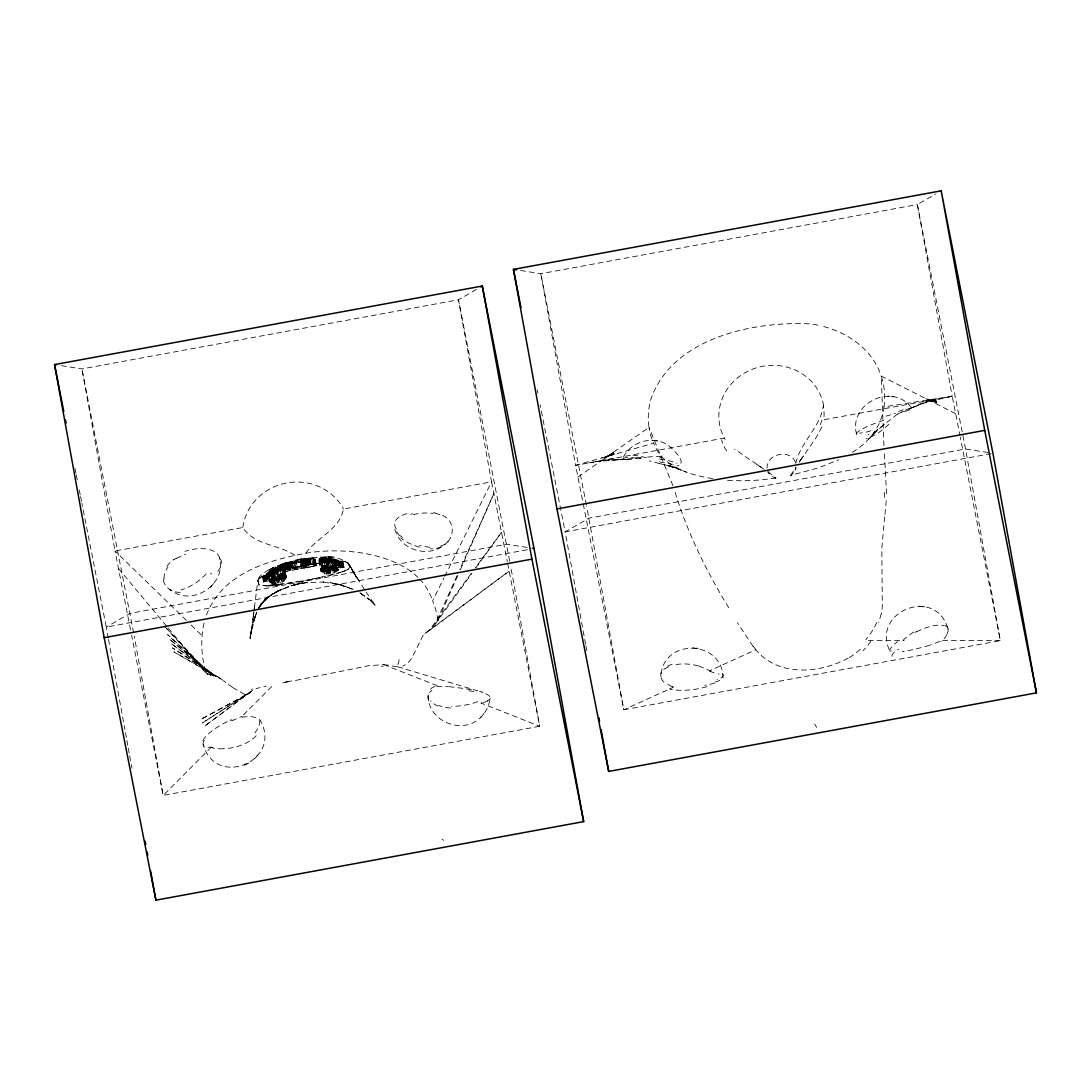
<?xml version="1.0" encoding="UTF-8"?>
<svg xmlns="http://www.w3.org/2000/svg" width="1091" height="1091" viewBox="0 0 1091 1091"><rect width="100%" height="100%" fill="white"/><g stroke="black" fill="none" stroke-linecap="round" stroke-linejoin="round"><path stroke-width="0.75" stroke-dasharray="5 3.75" d="M886.533 493.855L884.337 450.978M285.487 579.566C257.626 580.712 274.687 588.131 285.487 579.566L282.746 564.456L299.984 559.806M886.26 500.66L884.951 514.529M283.646 569.557L282.76 573.811M253.808 612.419L252.812 620.384L253.794 612.774M884.665 516.848L881.814 548.255L882.319 606.378A149.658 106.222 -3.7 0 1 881.446 613.797M254.408 607.632L257.926 580.017L260.081 577.766A78.457 7.01 -10.4 0 1 268.768 574.071L286.688 569.093M253.985 611.246L254.776 605.164L253.958 611.137M251.612 628.334L250.194 638.849L253.753 612.624M252.253 624.229L249.975 638.726L252.689 624.311L250.753 633.544M249.921 637.758L255.662 614.656L250.835 632.262M881.242 613.783L878.746 622.511M204.058 623.043L203.199 627.189A90.117 89.748 -13.5 0 0 202.08 635.685A102.622 102.213 -13.5 0 0 206.281 673.611L218.35 677.034L225.837 682.516M795.803 463.348C800.371 442.155 820.173 427.536 823.378 405.879A53.336 49.886 -11.1 0 1 823.746 419.79L952.198 396.21L959.916 435.391M257.926 580.017L259.003 584.776L265.945 585.731M660.969 673.802C666.042 637.199 723.074 641.085 723.033 678.207M253.003 623.179L256.876 612.174M256.371 613.074L253.33 621.393L256.603 612.665M206.39 615.024C222.469 573.075 269.027 559.588 309.626 552.619A178.392 177.669 -13.5 0 1 366.262 553.696M795.012 470.207L795.994 467.521A15.11 12.192 -10.8 0 1 790.702 475.403L818.577 467.821L838.693 459.829M821.891 426.949L816.082 437.709L803.017 456.543M457.784 575.557L438.023 620.424L431.436 628.525L423.022 635.48L411.743 658.241L407.775 663.137L402.879 666.192M460.375 569.679L493.882 493.555L459.747 569.597M456.965 575.803L435.377 623.902L471.898 573.348M438.009 620.438A91.876 91.508 -13.5 0 0 432.663 600.759L443.969 577.903M444.733 576.375L491.564 481.84L458.479 299.766L476.344 289.47M258.69 608.232L260.108 605.396M629.684 459.611C627.83 459.27 623.425 460.443 622.838 458.288C630.203 441.569 652.95 434.886 668.115 445.251C671.415 447.733 687.521 462.161 678.493 465.311M171.614 590.558L169.691 589.249C190.939 607.714 226.969 585.185 219.468 557.896A31.066 16.638 -18.8 0 0 184.952 551.364M257.94 609.76L261.554 603.555L259.413 607.278M212.895 747.485A31.148 13.269 -12.1 0 1 211.313 747.117A30.671 8.946 -27.8 0 1 205.831 746.953A30.725 8.892 -27.5 0 1 203.171 744.539C215.882 789.298 283.333 760.536 260.122 720.224A31.216 16.092 -28.8 0 0 259.685 719.433L259.153 718.71M484.745 712.668L488.113 706.859L490.459 698.158A31.148 8.019 2.3 0 0 482.427 692.54M790.675 475.376L795.38 467.794M338.592 569.897C299.261 572.325 348.67 581.394 336.914 560.31M305.862 553.178C316.772 537.277 340.16 529.34 343.351 509.047L491.564 481.84L507.301 561.715M259.303 607.182L267.568 596.913L258.444 608.478L265.058 599.109L260.013 606.05M258.444 608.478L265.822 598.877L260.504 604.387L268.959 596.231L262.304 602.6L272.955 593.531L265.304 599.45L271.086 594.936L282.828 588.649L273.241 593.613L277.728 590.913L266.654 598.004L280.564 589.795L275.928 591.908L288.419 586.603L278.246 590.886L294.365 584.858L289.647 586.222L302.848 582.921L292.02 585.581L300.53 583.48L295.784 584.381L309.135 582.158L298.17 583.971M799.103 462.175L800.276 460.457M339.11 566.979L321.94 570.17L339.056 567.02L337.951 560.624M799.389 461.766L802.703 456.979M800.576 460.02L804.244 454.797M475.853 567.879L501.519 532.34L475.321 567.906M471.298 573.375L428.981 630.816L509.17 571.125L424.876 633.53M210.386 587.34L214.654 582.321M254.653 758.763L258.908 753.745M428.163 694.79C427.045 721.451 463.375 736.002 481.172 716.855M480.872 717.223L485.14 712.205M440.573 546.032C454.661 542.595 456.624 521.512 443.082 515.757A26.266 19.379 -6.9 0 0 441.473 515.007M306.503 565.193L273.786 572.407L262.413 576.403L257.871 579.348L258.662 584.899L266.354 585.772M868.6 439.141L878.228 428.981L871.341 436.018L882.783 425.585M448.074 541.272C433.072 559.397 400.397 551.991 394.806 528.985L399.238 535.326M622.838 458.288L628.361 457.211L637.88 458.193M211.395 747.062L163.186 795.407L131.616 635.221M243.498 714.864L273.418 684.862M316.472 565.574L282.624 571.957L316.499 565.52M258.567 578.612C258.322 576.28 268.686 569.216 273.473 567.484L275.764 580.712M860.253 649.35L856.244 652.773A59.364 44.063 -3.5 0 1 848.171 658.2M344.088 567.156L329.782 569.12L320.89 571.493L343.883 567.265L343.188 562.561M886.656 422.49L898.67 413.175M873.877 432.677L884.61 424.14M271.768 570.961L264.281 575.939L265.195 581.189L263.313 581.912L286.647 577.78L265.195 581.189M252.321 690.371L204.194 726.483L253.63 689.607M577.957 477.081L649.009 427.358L648.6 424.058A101.545 81.866 -10.8 0 1 650.4 400.656C670.856 338.169 753.117 320.727 811.049 323.959A97.058 78.252 -10.8 0 1 820.923 325.827M290.506 569.066L288.57 569.652L309.148 565.793L290.888 568.984M606.378 457.184L613.483 452.356L604.55 458.275L613.537 452.642L604.523 458.125L613.606 452.915L604.509 457.961L613.865 453.447L604.591 457.62L614.369 454.061L601.646 457.975M852.316 452.383C866.513 443.696 878.487 430.331 882.524 413.898A90.117 72.647 -10.8 0 0 883.942 406.929L952.198 396.21L917.367 204.549L935.587 194.062M283.919 581.653L281.423 566.952L282.296 566.638M347.92 569.625C356.675 560.91 335.251 559.397 330.15 561.756A53.186 4.759 -10.4 0 0 320.209 562.942L309.258 564.565L314.644 563.924A45.999 4.119 -10.4 0 0 309.708 564.674L305.903 565.302M336.86 564.102L334.869 565.261M273.159 567.634L270.254 569.529L272.245 581.476M264.036 576.784L278.41 569.407M264.963 576.198L265.74 581.803M914.967 632.453L916.399 631.58M248.175 693.958L250.93 691.544L202.394 722.924L249.58 692.867L200.812 719.405L248.175 693.958L244.807 694.449M665.769 668.265L668.674 666.778M265.768 575.707L266.709 581.68M266.75 575.134L267.922 581.503M176.551 558.333L185.811 554.173M269.286 572.611L271.945 570.879M272.818 572.625L269.395 574.766L270.636 581.926M275.532 568.67L268.7 572.257L270.473 582.853M848.102 658.132C819.314 673.883 777.228 677.047 754.986 648.722M230.583 720.428L232.056 719.678M283.701 566.884L282.474 567.525M281.001 565.643L282.61 577.575L285.051 576.989L267.854 580.044L282.61 577.575M272.041 569.979L275.737 568.166M272.286 571.016L273.459 570.416M272.027 570.838L275.218 569.557M269.122 569.679L272.832 567.797L274.305 575.803L270.254 578.666L284.055 575.993L282.105 573.184L274.305 575.803M271.291 572.707L272.695 581.367M244.261 765.296L249.948 762.459M282.092 567.715L278.041 569.57M273.105 570.293L273.991 569.87M272.545 572.093L274.359 580.985M274.236 569.747L275.382 569.488M274.618 569.57L281.751 566.12M282.351 566.161L281.464 566.57M276.637 567.756L278.096 567.075M274.741 569.516L275.573 569.12M277.4 567.388L275.928 568.084L278.096 578.625M276.337 567.893L279.705 566.297L282.474 582.171M277.223 567.47L279.923 582.649M275.859 569.257L281.423 566.952M276.159 568.861L280.387 567.034M698.867 666.028L709.941 670.61L755.858 649.731M276.759 570.129L279.023 582.771M908.776 409.193L928.1 400.629L910.521 408.32L934.128 399.524L925.7 402.443L952.198 396.21M277.85 569.638L278.641 569.297M282.964 564.183L276.459 566.965L294.911 560.188L320.822 556.915M281.846 569.243L273.486 572.284L275.409 583.058M334.378 565.479C340.597 566.529 318.927 573.416 322.09 565.152M276.473 580.576L274.046 567.211L277.291 565.956L280.414 582.567M282.978 564.361L289.279 561.688L281.11 564.374M330.178 573.375L329.032 567.143L333.955 565.67L324.177 565.411L322.772 565.765L322.581 567.756L322.036 564.865M343.733 571.22C361.476 565.547 333.096 554.242 327.218 556.942L329.414 570.879M345.792 570.607L342.056 571.793M333.423 565.861L334.623 572.025M255.976 688.653L259.985 687.589M335.742 566.774L334.542 559.383M301.73 558.797L285.528 563.038M281.219 564.333L287.792 562.179M342.669 571.725L338.06 573.02A46.204 4.132 -10.4 0 1 327.914 575.653M279.801 576.225L276.159 576.921L277.264 582.935M436.877 686.334L448.265 686.703M284.274 566.188L286.51 577.875L284.124 564.606L288.419 563.351M885.96 416.162L895.493 413.407M286.415 563.924L287.138 570.607M340.774 572.325L338.674 572.939A46.34 4.146 -10.4 0 1 328.514 575.584L325.023 576.334M331.309 566.57L332.482 572.72M285.283 564.265L286.51 570.743M712.655 478.594C695.035 475.84 676.57 470.93 663.369 458.234A57.946 46.722 -10.8 0 1 655.473 447.433L653.645 443.219L575.639 465.352L623.82 709.777L1000.365 640.635L965.535 448.987L917.367 204.549L540.809 273.705L518.266 270.145M295.197 568.602L294.065 562.41L290.165 563.447L291.133 569.352M283.742 564.715L283.019 564.906L285.419 577.603M291.297 563.133L292.402 569.12M289.551 570.116L288.31 563.379L292.688 562.233M292.32 562.861L293.506 568.916M292.893 562.192L313.69 558.633M285.269 569.434L294.406 567.429M329.768 566.993L331.078 573.143M322.009 577.016L325.609 576.266M290.015 564.211L291.911 563.815M300.993 566.952L300.12 562.165L306.953 560.788M296.384 562.901L299.166 562.342M318.913 577.685L322.609 576.948M296.752 561.797L293.002 562.165L294.393 569.161M296.997 561.742L305.685 560.338M292.047 563.788L296.07 562.956M315.749 578.353L319.499 577.63M282.828 682.83L287.328 681.902M301.157 561.96L302.071 566.761M312.503 579.007L316.322 578.298M300.12 562.165L299.029 562.356M313.076 578.939L306.285 580.18M292.702 563.652L293.629 568.37M298.198 566.679L295.661 567.17A28.557 2.55 -10.4 0 0 291.202 568.084M299.479 566.434L296.602 566.965A28.611 2.564 -10.4 0 0 291.229 568.043M309.926 579.553L303.148 580.753M823.691 405.825A52.873 49.463 -11.1 0 0 755.531 368.09A52.873 49.463 -11.1 0 0 724.329 438.064L575.639 465.352L540.809 273.705L586.358 504.833M299.125 566.488L300.761 566.202M991.242 453.611L565.165 531.862L540.127 404.802M527.348 549.741L106.277 627.08L81.893 503.36M588.785 462.939L605.9 459.856L595.7 461.67L623.534 459.188L602.614 460.402L626.329 459.584M300.393 566.256L302.043 565.97M676.052 664.61L676.911 664.46A30.984 17.429 11.8 0 1 698.826 666.096M301.675 566.024L303.339 565.738M302.971 565.793L304.621 565.52M300.025 581.298L303.571 580.726M305.562 565.343L320.018 562.983A53.104 4.746 -10.4 0 1 329.782 561.824C334.091 560.16 361.107 562.561 337.637 561.197M300.38 581.271L290.792 582.771A51.536 4.609 -10.4 0 1 282.133 583.999L268.1 585.444L282.214 584.012A51.577 4.609 -10.4 0 0 294.079 582.308L297.216 581.803M296.207 680.293L369.14 665.646L384.387 664.637M302.48 560.242L303.475 567.484M329.032 567.143L327.123 567.347M481.949 702.836L480.886 702.999L539.731 726.265L510.779 566.952M310.771 564.497L314.644 563.924M322.459 561.701L324.382 561.497M314.344 566.243L312.885 558.251L300.12 559.778L301.771 568.806M299.37 559.233L317.031 557.215M929.437 399.783L927.036 400.124L935.56 399.551L927.391 400.015L935.942 400.206L927.527 399.974L936.255 400.874L927.745 399.879L936.528 401.543L927.882 399.783L936.883 402.893L925.864 398.651M306.489 559.628L307.785 566.72M319.445 563.051L342.479 561.033M322.077 562.724L336.26 561.279M275.055 585.062L280.482 584.421L277.441 584.749M306.816 582.485L304.457 582.73L323.85 581.967L321.627 581.83L341.783 585.008L329.946 582.567L339.942 584.585L351.984 588.84M274.864 583.085L273.746 577.03L276.118 576.934M324.845 557.01L327.041 556.942M324.968 561.456L331.337 561.633M273.746 577.03L272.259 577.003M180.288 592.399L180.07 592.399A30.903 21.438 -42.1 0 1 163.295 580.317M275.437 576.975L276.609 582.989M326.359 556.942L327.927 565.179M911.271 407.584C892.411 382.014 848.184 403.52 856.585 434.177A30.616 8.292 -23.9 0 0 857.021 434.927M947.793 627.98C934.278 585.062 868.859 613.156 890.706 652.568M868.327 640.567L904.166 640.581M942.624 640.594L1000.365 640.635L960.244 437.055M308.998 565.765L308.085 560.338M609.651 459.106L627.884 459.638M322.813 559.151L326.673 559.56M327.627 556.956L335.319 557.678M324.709 559.219C325.568 559.206 319.308 560.801 320.618 557.092L321.095 559.683M325.513 559.492L333.832 560.269M325.241 559.247L325.923 559.519M331.896 561.074L319.881 560.201M327.968 556.969L329.046 557.051L331.855 572.911M429.881 547.355L419.53 545.527M325.773 559.274L328.8 573.689M327.45 560.76L329.741 573.471M326.4 559.315L329.25 559.519M321.64 559.097L320.672 559.028M329.373 559.165L319.022 558.551L338.115 560.201L330.859 559.315L333.519 559.997M325.159 558.483L326.591 558.606M326.332 558.578L329.291 573.58M327.491 558.674L323.55 558.347L326.495 574.071M327.123 558.647L331.5 559.097L333.614 570.102M329.387 559.533L330.505 559.642M332.387 561.115L338.415 561.838M397.247 666.778L385.887 664.828M329.427 559.165L331.064 559.697L332.632 568.288M323.495 558.347L325.841 574.111M330.028 559.219L332.632 559.874M330.368 559.26L331.528 559.738M329.087 557.051L333.028 558.047L335.523 571.698M887.924 396.21L889.711 396.415M891.074 396.565L893.72 396.879M651.982 440.3L653.782 440.505M655.132 440.669L657.778 440.969M918.827 606.173L920.613 606.378M921.977 606.528L924.623 606.841M692.608 647.713L694.394 647.918M695.758 648.081L698.404 648.381M321.64 558.142L325.309 574.098M332.087 561.715L336.151 562.533M332.714 559.888L334.023 560.065M333.601 559.997L334.296 560.324M271.782 576.962L268.631 576.089M332.673 559.547L335.66 560.051L337.651 570.688M334.501 560.133L336.151 560.392M334.569 560.147L341.142 561.824L342.097 567.061M338.646 561.879L341.019 562.301M988.078 452.547L965.535 448.987L588.99 518.13L565.165 531.862L585.567 644.099M61.396 365.676L81.934 368.922L458.479 299.766L510.193 563.706M527.185 547.437L506.647 544.191L130.102 613.347L106.277 627.08L108.254 637.935M471.394 689.717L470.466 689.567A30.984 2.537 7.7 0 0 447.774 686.539M340.024 562.11L340.938 568.043M366.235 553.805C385.273 557.406 404.638 564.17 418.658 578.094M341.674 562.438L340.733 562.247L341.878 567.825M244.657 694.422L232.697 687.535M659.81 463.607L677.416 468.216L664.828 464.698L681.698 470.248L669.397 465.421L686.144 472.062M659.523 463.552L649.322 460.893M479.535 691.435L481.486 691.967M767.778 471.871C782.793 481.84 772.66 478.444 768.2 471.994M397.71 666.806L482.945 692.43M710.023 670.638L711.155 670.992M383.691 664.569L437.968 686.034M351.861 588.84L338.005 584.026L353.32 589.454M672.411 686.607L673.624 687.139L623.82 709.777L586.685 506.497M718.178 673.802L719.051 674.252M955.634 413.694L881.214 376.095A99.254 80.025 -10.8 0 0 876.578 365.28A95.408 76.915 -10.8 0 0 866.036 350.838A98.804 79.657 -10.8 0 0 820.923 325.854M321.94 570.17L319.908 558.865L322.8 572.789M360.112 592.972L369.617 599.573L357.507 591.486M359.975 592.972L370.135 600.132L375.14 605.205L370.422 600.336L374.881 605.014L366.208 592.222M764 469.225L734.557 449.137M757.018 464.521L763.236 468.707M269.6 582.471L267.909 572.748M294.761 555.21C278.478 544.327 253.753 545.186 242.925 527.499L115.019 550.982L81.934 368.922L133.648 632.848M232.328 687.275L227.733 683.975M222.796 680.129L173.851 651.873L217.354 676.734L172.501 647.904L216.223 676.529L170.878 643.404L214.995 676.297L169.255 639.026L213.672 676.011L167.578 634.607L210.822 675.288L164.182 625.839L207.767 674.279L188.661 652.609M186.356 620.384L115.019 550.982L131.288 633.557M191.198 625.088L202.08 635.685M419.53 579.048L422.162 581.939A57.946 57.714 -13.5 0 1 430.604 595.522L432.636 600.773M118.469 568.479L167.209 626.902M168.287 628.198L206.199 673.638M753.063 646.377L737.434 622.784M769.128 473.344L767.941 471.803L769.169 473.521M323.441 566.215L320.931 562.588M364.408 589.413L348.588 564.252L358.243 579.689M356.866 577.507L348.056 563.079M725.12 439.332L724.383 438.036M355.311 575.107L349.052 564.811L356.634 577.985L350.511 566.393M347.715 562.492L351.834 569.488M728.72 607.687C705.972 570.607 686.785 531.44 674.333 489.668M281.573 564.661L283.933 577.316M795.475 462.229C790.266 448.715 766.468 453.488 767.068 468.039M672.915 485.7L649.009 427.358A91.876 74.065 -10.8 0 0 653.618 443.219M537.154 389.746L537.822 393.101M507.629 563.365L539.731 726.265L163.186 795.407L134.234 636.108M74.979 468.244L75.961 473.262M76.302 474.94L77.284 479.945M79.261 489.982L80.243 495M80.584 496.664L81.566 501.683M343.051 562.492L343.883 567.265M342.86 562.41L343.72 567.32M342.615 562.315L343.501 567.388M342.301 562.206L343.256 567.47M341.933 562.07L342.997 567.538M341.538 561.947L342.629 567.634M340.215 561.551L341.238 567.17M339.069 561.251L340.187 567.306M338.469 561.101L339.628 567.388M338.565 561.865L339.751 568.316M337.664 560.515L339.042 567.47M337.501 560.46L338.742 567.115M337.324 560.419L338.483 567.184M337.119 560.365L338.592 568.575M336.492 560.215L338.346 570.17M336.533 560.692L338.155 569.625M336.069 560.133L338.019 570.443M335.864 560.569L337.474 568.82M335.701 562.397L337.037 569.693M334.91 559.165L337.187 570.948M334.869 559.383L336.383 567.606M334.16 558.66L336.614 571.234M334.132 559.369L335.51 566.856M333.846 559.342L335.783 569.816M333.505 559.315L335.919 571.534M333.546 559.683L335.305 569.87M332.782 559.233L335.087 571.861M332.387 559.192L334.501 569.966M331.991 559.151L334.064 570.034M331.8 559.424L334.119 572.202M331.05 557.392L333.601 572.366M330.914 559.315L332.905 570.211M329.768 557.146L332.196 570.348M329.155 559.138L330.818 568.179M328.391 556.983L330.805 570.607M328.309 559.069L330 568.329M328.036 559.642L330.641 573.252M328.173 561.442L329.877 570.784M326.945 561.415L328.705 571.016M325.595 556.969L327.641 568.384M326.223 561.415L328.009 571.166M328.268 573.798L325.5 558.892L321.177 558.81L323.604 571.316M325.227 558.497L328.023 573.839M325.173 559.478L327.777 573.88M324.463 557.024L327.532 573.921M324.191 557.051L327.273 573.961M323.986 557.051L325.473 565.22M325.759 567.306L326.986 574.002M323.741 557.065L325.909 568.67M323.468 557.078L326.727 574.043M323.072 557.092L326.277 574.084M322.65 557.106L325.213 571.82M322.322 557.106L325.5 574.111M321.995 557.119L325.063 574.057M321.722 557.119L324.873 573.989M324.586 573.839L321.327 557.024L323.959 572.161M323.454 572.311L320.618 556.915L323.236 572.393M320.454 557.828L323.25 573.225M320.495 559.015L322.841 572.57M319.854 559.533L321.927 570.893M319.554 559.574L321.859 571.493M319.295 559.628L321.613 571.507M319.09 559.669L321.3 571.52M318.954 559.724L321.054 571.52L318.777 559.819M314.822 558.251L316.185 565.711M315.844 565.834L314.044 558.224L315.367 565.984M313.608 558.224L315.04 566.065M313.253 558.237L314.699 566.147M311.74 558.306L313.24 566.515M310.308 559.11L311.59 566.093M309.871 558.428L311.44 566.938M309.639 559.206L310.921 566.202M309.121 558.483L310.703 567.102M308.944 559.301L310.226 566.311M308.344 558.565L309.939 567.279M307.512 558.647L309.121 567.456M307.58 560.269L308.63 565.997M307.362 560.269L308.426 566.052M306.98 558.715L308.603 567.552M306.462 558.783L308.085 567.661M305.93 558.851L307.567 567.756M306.053 560.31L307.157 566.352M305.425 558.919L307.062 567.852M305.521 561.074L306.435 566.093M305.166 560.392L306.298 566.543M304.662 559.028L306.298 567.988M304.58 561.251L305.494 566.229M304.144 560.515L305.275 566.747M303.134 559.26L304.771 568.261M302.943 560.665L304.089 566.979M301.771 560.856L302.93 567.197M296.056 560.597L297.693 569.557M294.747 561.756L296.043 568.847M291.597 561.674L293.193 570.388M291.447 562.547L292.715 569.475M290.574 563.338L291.665 569.257M290.083 562.901L291.338 569.747M289.797 563.556L290.874 569.407M289.429 562.247L290.997 570.811M289.401 563.692L290.451 569.475M289.238 564.388L290.111 569.161M288.992 563.829L290.042 569.529M288.624 563.979L289.647 569.584M288.038 562.642L289.579 571.07M288.106 564.579L289.006 569.447M287.942 564.279L288.924 569.666M287.356 562.847L288.883 571.193M286.769 563.038L288.283 571.302M286.183 563.215L287.683 571.398M285.61 563.406L287.097 571.493M284.574 563.774L286.019 571.657M283.633 564.115L286.292 577.957M283.919 566.215L285.992 578.053M283.169 564.292L285.76 578.121M282.664 565.015L285.365 579.457M282.364 564.62L285.283 580.194M282.31 565.111L284.901 579.43M282.024 564.77L284.669 579.43M281.314 564.306L284.151 579.471M281.369 565.124L284.342 581.217M280.701 564.661L283.796 581.721M280.592 564.661L283.633 581.803M280.223 564.879L283.319 581.912M279.964 564.988L282.024 576.662M279.651 565.097L282.705 582.103M279.337 565.22L281.792 579.716M278.955 565.37L282.228 582.226M280.755 575.843L281.942 582.294M278.573 565.506L281.696 582.349M278.328 565.602L281.437 582.389M278.096 565.683L281.192 582.444M277.905 565.752L280.946 582.485M277.646 565.834L279.91 578.025M277.782 567.211L280.046 579.444M277.523 570.525L279.282 580.085M276.678 567.729L279.46 582.717M276.378 570.988L278.532 582.826M275.259 566.706L276.719 574.712M275.696 569.338L278.082 582.867M275.15 568.834L277.155 580.453M274.427 569.938L276.078 578.98M273.596 569.584L275.587 580.262M272.791 569.979L274.7 580.917M271.754 568.425L273.527 578.694M272.409 572.857L274.318 583.099M271.686 570.157L273.186 578.394M271.332 570.334L273.814 583.112M271.223 570.798L272.709 578.857M270.977 570.511L273.35 583.112M270.636 570.675L272.914 583.112M270.009 570.961L272.136 583.071M269.736 571.084L271.332 579.866M269.382 570.47L270.882 578.694M269.354 571.248L271.482 583.017M269.041 571.343L271.032 581.803M268.891 571.166L270.936 582.935M268.277 572.516L269.613 579.866M268.727 575.312L270.063 582.717M267.841 573.13L269.095 579.948M267.554 572.98L269.095 581.339M267.377 573.102L268.563 580.03M267.05 573.334L268.291 580.057M266.927 573.443L268.181 580.48M266.777 573.566L267.963 580.071M266.463 574.357L267.609 580.603M265.945 574.698L267.05 580.739M265.004 575.393L266.027 580.985M263.913 576.239L264.963 581.898M263.586 576.498L264.595 581.939M263.286 576.744L264.308 581.967M263.054 576.962L264.063 581.98M262.863 577.139L263.831 581.994M263.654 581.994L262.713 577.303L263.422 581.967M585.867 645.777L586.781 650.809M108.541 639.49L124.892 729.484M125.451 732.593L126.583 738.798M126.87 740.353L127.988 746.558M128.274 748.112L129.406 754.317M129.679 755.872L131.943 768.282M883.928 445.742L881.214 376.095A102.622 82.739 -10.8 0 1 883.969 406.943M477.653 701.69A31.23 11.565 -7.3 0 1 451.565 706.423M242.816 527.485A53.323 49.872 -11.1 0 1 286.728 482.972A53.323 49.872 -11.1 0 1 343.46 509.006M396.292 528.876A30.33 14.238 6.7 0 1 409.384 513.152M410.693 514.284A30.589 14.197 -3.8 0 1 412.534 513.766M413.325 514.638A30.098 14.524 -3.2 0 1 423.676 513.043A28.693 16.924 -1.7 0 1 432.963 513.466M433.372 512.62A27.63 18.847 -3.3 0 1 435.282 512.988M435.145 513.261A26.88 18.915 -4.3 0 1 441.228 515.266M441.173 546.905A30.848 22.461 34 0 1 430.331 548.814M419.476 547.15A26.402 11.769 18.7 0 1 400.697 537.89M402.497 537.386A26.675 10.201 18.1 0 1 399.742 535.299M163.936 579.976A29.266 20.606 -22.8 0 1 163.773 578.653M164.018 578.612A28.121 19.938 -20 0 1 167.946 567.088M166.828 566.42A28.121 20.497 -12.5 0 1 173.919 559.41M174.11 559.574A28.939 19.788 -16.2 0 1 176.347 558.128M219.55 557.869A30.616 12.792 -24.7 0 1 219.755 559.247M220.15 558.974A28.775 11.769 -27.8 0 1 216.25 572.993M211.545 573.13A27.275 7.078 -40.6 0 1 210.522 574.234M206.254 574.03A28.598 7.173 -40.8 0 1 194.157 584.271M192.466 584.831A31.162 17.865 -46 0 1 181.092 589.808M450.528 708.032A31.121 16.038 -4.9 0 1 438.977 705.522M438.255 706.15A31.216 15.888 -4.5 0 1 430.522 700.913M428.845 700.749A31.025 14.483 0.4 0 1 431.859 690.276M430.509 689.089A30.793 13.788 12.4 0 1 436.155 685.898M468.912 690.767A31.257 5.223 6 0 1 475.908 692.035M490.377 698.158A31.257 8.223 4.4 0 1 487.404 700.695M487.909 700.94A31.244 8.633 8.1 0 1 481.663 702.727M203.103 744.567A30.766 8.851 -26.5 0 1 204.222 740.353M202.899 740.762A30.398 8.592 -27.3 0 1 230.624 720.005M231.838 720.987A30.657 8.06 -30.7 0 1 242.297 716.323M242.216 717.332A31.23 14.142 -26 0 1 258.635 719.037M259.753 720.36A30.643 15.792 -27.3 0 1 252.826 735.129M256.194 735.784A30.398 17.251 -14.9 0 1 223.587 748.603M223.26 748.781A31.039 14.497 -14.2 0 1 212.377 747.88M285.447 682.189A101.749 3.068 -14.4 0 1 288.229 681.398M266.245 686.225A84.225 4.5 -9.1 0 1 263.886 686.348M279.678 585.021A45.495 5.128 -10.9 0 1 265.822 586.058M281.696 584.258A45.917 4.105 -10.4 0 1 265.781 585.772M281.71 584.258A45.249 4.05 -10.4 0 1 266.272 585.785M260.463 577.371A78.947 7.064 -10.4 0 1 264.963 575.352M251.394 689.826A149.658 10.555 -5.9 0 1 252.689 688.953M443.642 840.343A416.489 1.391 36.5 0 1 441.95 839.102M286.81 681.889A59.364 6.969 -6 0 1 295.743 680.239M399.17 659.769A243.143 51.182 63.3 0 1 397.083 666.465M381.55 666.233A147.967 32.13 -23.9 0 1 383.2 666.328M946.865 634.73A30.671 11.878 -28.4 0 1 942.515 640.608A31.148 8.673 -12 0 1 941.069 641.331M706.995 686.621A31.23 10.46 -7.4 0 1 669.342 689.007M948.079 629.125A30.725 12.001 -28.1 0 1 946.756 634.757M945.242 625.429A30.766 12.165 -27.1 0 1 948.161 629.084M916.522 631.866A30.398 12.083 -28.1 0 1 944.424 625.825M902.898 640.472A30.657 12.383 -31.8 0 1 914.408 631.58M890.011 651.15A31.23 7.187 -24.8 0 1 897.702 641.685M890.965 651.327A31.216 4.787 -26.4 0 1 891.238 650.891M892.206 656.236A30.643 4.828 -25.1 0 1 898.575 649.131M929.655 645.286A30.398 3.573 -14.3 0 1 902.175 651.641M939.733 641.317A31.039 7.255 -13.9 0 1 930.391 644.999M876.809 622.402A101.749 64.86 -15.4 0 1 865.668 639.844M870.836 641.276A84.225 58.969 -8.3 0 1 863.063 650.645M714.7 683.089A31.134 5.373 -5.9 0 1 704.786 685.325M719.828 680.361A31.216 5.728 -5.3 0 1 712.478 682.802M722.678 674.061A31.025 6.914 -0.7 0 1 717.046 679.502M709.409 671.251A30.793 6.341 10.3 0 1 716.296 673.788M667.501 666.165A31.257 15.547 8.5 0 1 674.906 663.587M661.187 677.211A31.148 13.337 3.3 0 1 665.51 668.183M664.01 682.052A31.257 13.037 5.4 0 1 660.846 677.197M672.206 686.675A31.244 12.274 9.1 0 1 664.801 682.189M897.634 414.171A30.903 3.464 -33.1 0 1 910.358 408.225M903.212 409.643A28.121 1.991 -17.4 0 1 897.484 411.771M909.826 409.616A28.121 2.646 -12 0 1 902.339 412.275M904.616 411.171A28.939 0.941 -14.8 0 1 901.766 412.003M856.708 434.136A31.066 4.705 -17.7 0 1 886.056 419.571M870.918 430.74A28.775 7.814 -26.9 0 1 859.613 433.059M868.927 434.368A27.275 9.86 -41.7 0 1 867.781 434.845M888.892 424.154A28.598 10.542 -42.1 0 1 866.118 438.732M659.605 459.093A30.33 6.178 4.9 0 1 677.02 463.307M659.796 457.715A30.589 7.119 -4.4 0 1 661.801 457.729M647.536 457.061A30.098 6.382 -4 0 1 661.882 456.515M627.87 459.011A28.693 2.414 -3.5 0 1 645.04 457.088M640.881 458.629A27.63 0.9 -5.4 0 1 639.394 458.752M640.172 458.247A26.88 1.65 -6.2 0 1 635.521 458.615M631.607 459.42A26.266 2.837 -8.3 0 1 630.216 459.475M632.848 455.165A30.848 6.996 18.8 0 1 647.877 458.165M673.106 464.275A26.402 4.719 15.8 0 1 658.869 461.643M678.997 465.502A26.675 6.573 16.6 0 1 676.884 465.966M821.973 420.103A135.707 49.627 -14.5 0 1 818.741 427.331M726.783 450.924A172.255 64.164 -8.7 0 1 721.697 439.878M776.11 477.981A178.979 144.298 -10.8 0 1 725.12 480.095M884.378 492.436A416.489 184.693 44.3 0 1 884.269 499.296M816.682 727.424A243.143 3.859 59.2 0 1 814.622 723.947M755.122 648.627A147.967 117.255 -31.9 0 1 753.158 646.308M613.715 453.188L604.509 457.961L613.715 453.188M316.417 565.615L314.985 558.278L316.417 565.615M936.733 402.211L927.882 399.783L936.733 402.211"/><path stroke-width="1.5" d="M480.817 286.892L482.304 286.033L534.031 548.514L583.658 821.618L155.904 900.17L104.177 637.69L54.55 364.585L482.304 286.033L531.931 559.138L583.658 821.618M941.192 190.83L513.438 269.382L556.969 508.938L608.696 771.419L1036.45 692.867L992.919 453.31L941.192 190.83L984.723 430.386L1036.45 692.867M556.969 508.938L984.723 430.386M104.177 637.69L531.931 559.138M516.657 269.886L513.438 269.382L521.007 307.826M56.255 364.858L54.55 364.585L63.769 411.402M532.313 548.255L534.031 548.514M65.419 419.762L66.087 423.103M598.959 717.81L599.573 721.165M601.086 729.538L608.696 771.419M145.198 841.216L145.758 844.311M147.162 852.071L147.735 855.18M150.558 870.686L155.904 900.17"/></g></svg>
